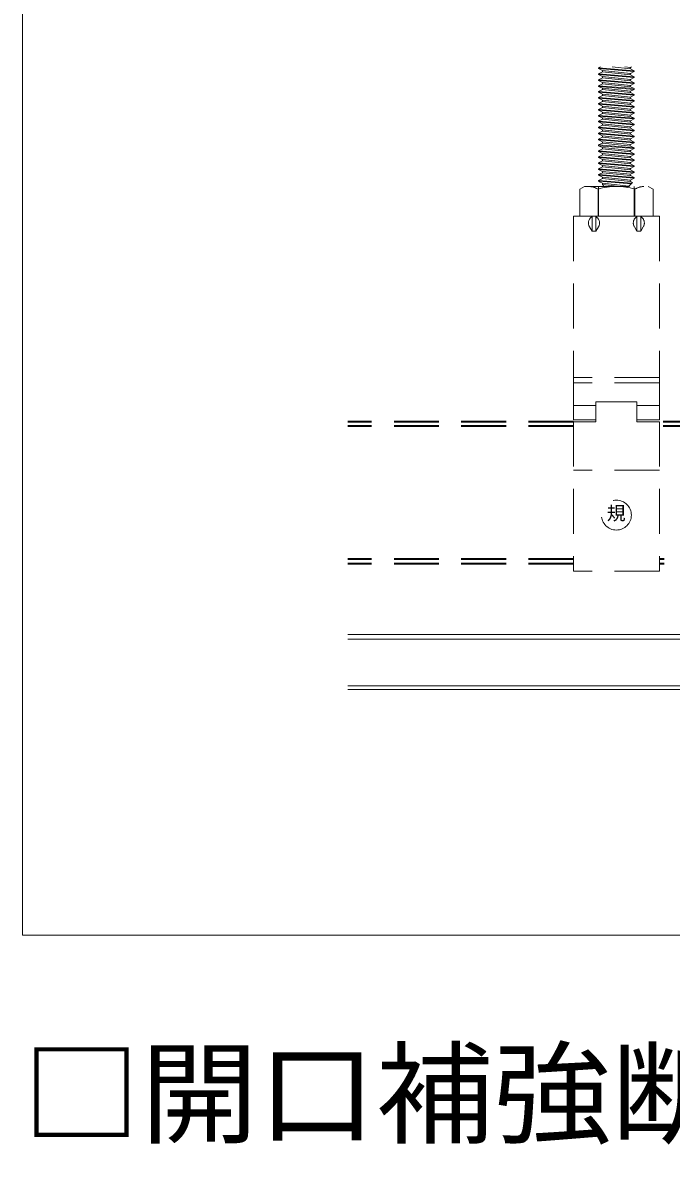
# Model space of a CAD drawing. Units: millimetres on the paper, with parts at other scales. Extents: x -195 to 195, y -140 to 138.
# Drawn here: x 2 to 19.36, y -60.64 to -30.32 of the extents above; entities that cross this region are included whole.
import ezdxf
from ezdxf.enums import TextEntityAlignment as Align

# ---------------------------------------------------------------- set-up
doc = ezdxf.new("R2010")
doc.units = ezdxf.units.MM
doc.linetypes.add('DASHED1', pattern=[1.8, 1.2, -0.6])
for name, color, linetype, lineweight in [('4-1_吊り材', 7, 'DASHED1', 18), ('4-2_メインジョイナー', 3, 'Continuous', 18), ('4-7_野縁受け', 6, 'DASHED1', 35), ('F-3_クロスジョイナー', 3, 'Continuous', 18)]:
    doc.layers.add(name, color=color, linetype=linetype, lineweight=lineweight)
doc.styles.add('ＭＳ ゴシック', font='')
doc.styles.get('ＭＳ ゴシック').set_extended_font_data('MS Gothic')

msp = doc.modelspace()

# ---------------------------------------------------------------- linework, layer by layer
at = {"layer": '4-1_吊り材'}
for p, q in [((17.409, -31.533), (17.457, -31.508)), ((17.409, -31.551), (17.409, -31.533)), ((17.409, -31.533), (18.362, -31.613)), ((18.26, -31.56), (17.774, -31.508)), ((18.108, -31.508), (18.26, -31.524)), ((18.291, -31.508), (18.26, -31.524)), ((17.409, -31.551), (17.511, -31.604)), ((18.362, -31.63), (17.409, -31.551)), ((17.409, -31.692), (17.511, -31.639)), ((17.409, -31.71), (17.409, -31.692)), ((17.409, -31.692), (18.362, -31.771)), ((17.409, -31.71), (17.511, -31.763)), ((18.362, -31.789), (17.409, -31.71)), ((17.409, -31.851), (17.511, -31.798)), ((17.511, -31.604), (18.26, -31.683)), ((18.26, -31.719), (17.511, -31.639)), ((17.511, -31.763), (18.26, -31.842)), ((17.511, -31.798), (18.26, -31.877)), ((18.362, -31.613), (18.26, -31.56)), ((18.362, -31.63), (18.26, -31.683)), ((18.362, -31.771), (18.26, -31.719)), ((18.362, -31.789), (18.26, -31.842)), ((18.362, -31.63), (18.362, -31.613)), ((18.362, -31.789), (18.362, -31.771)), ((17.409, -31.868), (17.409, -31.851)), ((17.409, -31.851), (18.362, -31.93)), ((17.409, -31.868), (17.511, -31.921)), ((17.409, -31.868), (18.362, -31.948)), ((17.409, -32.01), (17.511, -31.957)), ((17.409, -32.027), (17.409, -32.01)), ((17.409, -32.01), (18.362, -32.089)), ((17.409, -32.027), (17.511, -32.08)), ((18.362, -32.107), (17.409, -32.027)), ((17.409, -32.168), (17.511, -32.115)), ((18.26, -32.001), (17.511, -31.921)), ((17.511, -31.957), (18.26, -32.036)), ((17.511, -32.08), (18.26, -32.159)), ((18.26, -32.195), (17.511, -32.115)), ((18.362, -31.93), (18.26, -31.877)), ((18.362, -31.948), (18.26, -32.001)), ((18.362, -32.089), (18.26, -32.036)), ((18.362, -32.107), (18.26, -32.159)), ((18.362, -31.948), (18.362, -31.93)), ((18.362, -32.107), (18.362, -32.089)), ((17.409, -32.186), (17.409, -32.168)), ((17.409, -32.168), (18.362, -32.248)), ((17.409, -32.186), (17.511, -32.239)), ((18.362, -32.265), (17.409, -32.186)), ((17.409, -32.327), (17.511, -32.274)), ((17.409, -32.345), (17.409, -32.327)), ((17.409, -32.327), (18.362, -32.406)), ((17.409, -32.333), (17.409, -32.327)), ((17.409, -32.345), (17.511, -32.398)), ((18.362, -32.424), (17.409, -32.345)), ((17.409, -32.486), (17.511, -32.433)), ((17.511, -32.239), (18.26, -32.318)), ((18.26, -32.354), (17.511, -32.274)), ((17.511, -32.398), (18.26, -32.477)), ((17.511, -32.433), (18.26, -32.512)), ((18.362, -32.248), (18.26, -32.195)), ((18.362, -32.265), (18.26, -32.318)), ((18.362, -32.406), (18.26, -32.354)), ((18.362, -32.424), (18.26, -32.477)), ((18.362, -32.265), (18.362, -32.248)), ((18.362, -32.424), (18.362, -32.406)), ((17.409, -32.503), (17.409, -32.486)), ((17.409, -32.486), (18.362, -32.565)), ((17.409, -32.503), (17.511, -32.556)), ((17.409, -32.503), (18.362, -32.583)), ((17.409, -32.645), (17.511, -32.592)), ((17.409, -32.662), (17.409, -32.645)), ((17.409, -32.645), (18.362, -32.724)), ((17.409, -32.662), (17.511, -32.715)), ((18.362, -32.742), (17.409, -32.662)), ((18.26, -32.636), (17.511, -32.556)), ((17.511, -32.592), (18.26, -32.671)), ((17.511, -32.715), (18.26, -32.794)), ((18.362, -32.565), (18.26, -32.512)), ((18.362, -32.583), (18.26, -32.636)), ((18.362, -32.724), (18.26, -32.671)), ((18.362, -32.742), (18.26, -32.794)), ((18.362, -32.583), (18.362, -32.565)), ((18.362, -32.742), (18.362, -32.724)), ((17.409, -32.803), (17.511, -32.75)), ((17.409, -32.821), (17.409, -32.803)), ((17.409, -32.803), (18.362, -32.883)), ((17.409, -32.821), (17.511, -32.874)), ((18.362, -32.9), (17.409, -32.821)), ((17.409, -32.962), (17.511, -32.909)), ((17.409, -32.98), (17.409, -32.962)), ((17.409, -32.962), (18.362, -33.041)), ((17.409, -32.98), (17.511, -33.033)), ((18.362, -33.059), (17.409, -32.98)), ((18.26, -32.83), (17.511, -32.75)), ((17.511, -32.874), (18.26, -32.953)), ((18.26, -32.989), (17.511, -32.909)), ((17.511, -33.033), (18.26, -33.112)), ((18.362, -32.883), (18.26, -32.83)), ((18.362, -32.9), (18.26, -32.953)), ((18.362, -33.041), (18.26, -32.989)), ((18.362, -32.9), (18.362, -32.883)), ((18.362, -33.059), (18.362, -33.041)), ((17.409, -33.121), (17.511, -33.068)), ((17.409, -33.138), (17.409, -33.121)), ((17.409, -33.121), (18.362, -33.2)), ((17.409, -33.138), (17.511, -33.191)), ((18.362, -33.218), (17.409, -33.138)), ((17.409, -33.28), (17.511, -33.227)), ((17.409, -33.297), (17.409, -33.28)), ((17.409, -33.28), (18.362, -33.359)), ((17.409, -33.297), (17.511, -33.35)), ((17.409, -33.297), (18.362, -33.377)), ((18.26, -33.147), (17.511, -33.068)), ((17.511, -33.191), (18.26, -33.271)), ((17.511, -33.227), (18.26, -33.306)), ((18.26, -33.429), (17.511, -33.35)), ((18.362, -33.059), (18.26, -33.112)), ((18.362, -33.2), (18.26, -33.147)), ((18.362, -33.218), (18.26, -33.271)), ((18.362, -33.359), (18.26, -33.306)), ((18.362, -33.218), (18.362, -33.2)), ((17.409, -33.438), (17.511, -33.385)), ((17.409, -33.456), (17.409, -33.438)), ((17.409, -33.438), (18.362, -33.518)), ((17.409, -33.456), (17.511, -33.509)), ((18.362, -33.535), (17.409, -33.456)), ((17.409, -33.597), (17.511, -33.544)), ((17.409, -33.615), (17.409, -33.597)), ((17.409, -33.597), (18.362, -33.676)), ((17.409, -33.615), (17.511, -33.668)), ((18.362, -33.694), (17.409, -33.615)), ((17.511, -33.385), (18.26, -33.465)), ((17.511, -33.509), (18.26, -33.588)), ((18.26, -33.624), (17.511, -33.544)), ((18.362, -33.377), (18.26, -33.429)), ((18.362, -33.518), (18.26, -33.465)), ((18.362, -33.535), (18.26, -33.588)), ((18.362, -33.676), (18.26, -33.624)), ((18.362, -33.377), (18.362, -33.359)), ((18.362, -33.535), (18.362, -33.518)), ((17.409, -33.756), (17.511, -33.703)), ((17.409, -33.773), (17.409, -33.756)), ((17.409, -33.756), (18.362, -33.835)), ((17.409, -33.773), (17.511, -33.826)), ((18.362, -33.853), (17.409, -33.773)), ((17.409, -33.915), (17.511, -33.862)), ((17.409, -33.932), (17.409, -33.915)), ((17.409, -33.915), (18.362, -33.994)), ((17.409, -33.932), (17.511, -33.985)), ((18.362, -34.012), (17.409, -33.932)), ((17.511, -33.668), (18.26, -33.747)), ((18.26, -33.782), (17.511, -33.703)), ((17.511, -33.826), (18.26, -33.906)), ((18.26, -33.941), (17.511, -33.862)), ((18.362, -33.694), (18.26, -33.747)), ((18.362, -33.835), (18.26, -33.782)), ((18.362, -33.853), (18.26, -33.906)), ((18.362, -33.994), (18.26, -33.941)), ((18.362, -33.694), (18.362, -33.676)), ((18.362, -33.853), (18.362, -33.835)), ((17.409, -34.073), (17.511, -34.02)), ((17.409, -34.091), (17.409, -34.073)), ((17.409, -34.073), (18.362, -34.153)), ((17.409, -34.091), (17.511, -34.144)), ((17.409, -34.091), (18.362, -34.17)), ((17.409, -34.232), (17.511, -34.179)), ((17.409, -34.25), (17.409, -34.232)), ((17.409, -34.232), (18.362, -34.311)), ((17.409, -34.25), (17.511, -34.303)), ((18.362, -34.329), (17.409, -34.25)), ((17.511, -33.985), (18.26, -34.064)), ((17.511, -34.02), (18.26, -34.1)), ((18.26, -34.223), (17.511, -34.144)), ((17.511, -34.179), (18.26, -34.259)), ((18.362, -34.012), (18.26, -34.064)), ((18.362, -34.153), (18.26, -34.1)), ((18.362, -34.17), (18.26, -34.223)), ((18.362, -34.311), (18.26, -34.259)), ((18.362, -34.012), (18.362, -33.994)), ((18.362, -34.17), (18.362, -34.153)), ((17.409, -34.391), (17.511, -34.338)), ((17.409, -34.408), (17.409, -34.391)), ((17.409, -34.391), (18.362, -34.47)), ((17.409, -34.408), (17.511, -34.461)), ((18.362, -34.488), (17.409, -34.408)), ((17.409, -34.55), (17.511, -34.497)), ((18.294, -34.623), (17.409, -34.55)), ((17.409, -34.555), (17.409, -34.55)), ((17.409, -34.555), (17.435, -34.58)), ((17.511, -34.303), (18.26, -34.382)), ((18.26, -34.417), (17.511, -34.338)), ((17.511, -34.461), (18.26, -34.541)), ((17.511, -34.497), (18.26, -34.576)), ((18.362, -34.329), (18.26, -34.382)), ((18.362, -34.47), (18.26, -34.417)), ((18.362, -34.488), (18.26, -34.541)), ((18.362, -34.329), (18.362, -34.311)), ((18.362, -34.488), (18.362, -34.47)), ((17.036, -34.705), (16.904, -34.781)), ((16.904, -34.781), (16.904, -35.505)), ((17.036, -34.705), (18.736, -34.705)), ((17.395, -34.781), (17.395, -35.505)), ((17.41, -34.705), (17.41, -35.505)), ((18.277, -34.64), (17.423, -34.568)), ((17.435, -34.58), (17.511, -34.62)), ((17.51, -34.656), (17.511, -34.655)), ((17.51, -34.656), (17.559, -34.705)), ((17.511, -34.62), (18.222, -34.695)), ((17.979, -34.705), (17.511, -34.655)), ((17.559, -34.705), (18.212, -34.705)), ((18.313, -34.604), (18.212, -34.705)), ((18.313, -34.604), (18.26, -34.576)), ((18.362, -34.705), (18.362, -35.505)), ((18.376, -34.781), (18.376, -35.505)), ((18.736, -34.705), (18.867, -34.781)), ((18.867, -34.781), (18.867, -35.505)), ((19.036, -35.505), (16.736, -35.505)), ((16.736, -35.505), (16.736, -39.933)), ((16.904, -35.505), (18.867, -35.505)), ((17.196, -35.545), (17.236, -35.505)), ((17.236, -35.505), (17.236, -35.905)), ((17.375, -35.545), (17.336, -35.505)), ((17.336, -35.505), (17.336, -35.905)), ((18.396, -35.545), (18.436, -35.505)), ((18.436, -35.505), (18.436, -35.905)), ((18.575, -35.545), (18.536, -35.505)), ((18.536, -35.505), (18.536, -35.905)), ((19.036, -35.505), (19.036, -40.955)), ((17.166, -35.789), (17.236, -35.905)), ((17.336, -35.905), (17.236, -35.905)), ((17.405, -35.789), (17.336, -35.905)), ((18.366, -35.789), (18.436, -35.905)), ((18.536, -35.905), (18.436, -35.905)), ((18.605, -35.789), (18.536, -35.905)), ((19.036, -39.825), (16.736, -39.825)), ((16.736, -39.933), (16.736, -40.075)), ((19.036, -39.965), (16.736, -39.965)), ((19.036, -39.933), (19.036, -40.955)), ((16.736, -40.075), (16.736, -40.955)), ((19.036, -40.075), (19.036, -40.955)), ((17.336, -40.573), (16.736, -40.573)), ((18.436, -40.473), (17.336, -40.473)), ((17.336, -40.573), (17.336, -40.473)), ((17.336, -40.573), (17.336, -41.005)), ((18.436, -40.573), (18.436, -40.473)), ((17.336, -40.955), (16.736, -40.955)), ((16.736, -41.005), (16.736, -45.005)), ((17.336, -41.005), (16.736, -41.005)), ((19.036, -40.955), (18.436, -40.955)), ((19.036, -41.005), (19.036, -45.005)), ((19.036, -41.005), (19.036, -45.005)), ((19.036, -41.005), (19.036, -45.005)), ((19.036, -42.305), (16.736, -42.305)), ((19.036, -45.005), (16.736, -45.005))]:
    msp.add_line(p, q, dxfattribs=at)
for points in [[(19.036, -40.573), (18.436, -40.573), (18.436, -40.955)], [(19.036, -41.005), (18.436, -41.005), (18.436, -40.955)]]:
    msp.add_lwpolyline(points, dxfattribs=at)
msp.add_circle((17.886, -43.505), 0.4, dxfattribs=at)
for centre, radius, start, end in [((18.301, -31.542), 0.0441, 156.3783, 203.6217), ((17.471, -31.622), 0.0441, 336.3783, 23.6217), ((17.471, -31.78), 0.0441, 336.3783, 23.6217), ((18.301, -31.701), 0.0441, 156.3783, 203.6217), ((17.471, -31.939), 0.0441, 336.3783, 23.6217), ((17.471, -32.098), 0.0441, 336.3783, 23.6217), ((18.301, -31.86), 0.0441, 156.3783, 203.6217), ((18.301, -32.018), 0.0441, 156.3783, 203.6217), ((17.471, -32.257), 0.0441, 336.3783, 23.6217), ((17.471, -32.415), 0.0441, 336.3783, 23.6217), ((18.301, -32.177), 0.0441, 156.3783, 203.6217), ((18.301, -32.336), 0.0441, 156.3783, 203.6217), ((17.471, -32.574), 0.0441, 336.3783, 23.6217), ((17.471, -32.733), 0.0441, 336.3783, 23.6217), ((18.301, -32.495), 0.0441, 156.3783, 203.6217), ((18.301, -32.653), 0.0441, 156.3783, 203.6217), ((17.471, -32.892), 0.0441, 336.3783, 23.6217), ((17.471, -33.05), 0.0441, 336.3783, 23.6217), ((18.301, -32.812), 0.0441, 156.3783, 203.6217), ((18.301, -32.971), 0.0441, 156.3783, 203.6217), ((17.471, -33.209), 0.0441, 336.3783, 23.6217), ((17.471, -33.368), 0.0441, 336.3783, 23.6217), ((18.301, -33.13), 0.0441, 156.3783, 203.6217), ((18.301, -33.288), 0.0441, 156.3783, 203.6217), ((17.471, -33.527), 0.0441, 336.3783, 23.6217), ((18.301, -33.447), 0.0441, 156.3783, 203.6217), ((18.301, -33.606), 0.0441, 156.3783, 203.6217), ((17.471, -33.685), 0.0441, 336.3783, 23.6217), ((17.471, -33.844), 0.0441, 336.3783, 23.6217), ((18.301, -33.765), 0.0441, 156.3783, 203.6217), ((18.301, -33.923), 0.0441, 156.3783, 203.6217), ((17.471, -34.003), 0.0441, 336.3783, 23.6217), ((17.471, -34.162), 0.0441, 336.3783, 23.6217), ((18.301, -34.082), 0.0441, 156.3783, 203.6217), ((18.301, -34.241), 0.0441, 156.3783, 203.6217), ((17.471, -34.32), 0.0441, 336.3783, 23.6217), ((17.471, -34.479), 0.0441, 336.3783, 23.6217), ((18.301, -34.4), 0.0441, 156.3783, 203.6217), ((18.301, -34.558), 0.0441, 156.3783, 203.6217), ((17.121, -35.231), 0.526, 58.6894, 86.9264), ((17.886, -36.329), 1.624, 72.412, 107.588), ((17.471, -34.638), 0.0441, 336.3783, 23.6217), ((18.65, -35.231), 0.526, 93.0736, 121.3106), ((17.337, -35.686), 0.2, 135, 210.9638), ((17.234, -35.686), 0.2, 329.0362, 45), ((18.537, -35.686), 0.2, 135, 210.9638), ((18.434, -35.686), 0.2, 329.0362, 45)]:
    msp.add_arc(centre, radius, start, end, dxfattribs=at)
at = {"layer": '4-2_メインジョイナー'}
for p, q in [((30.033, -46.705), (10.7, -46.705)), ((30.033, -46.825), (10.7, -46.825)), ((31.933, -48.075), (10.7, -48.075)), ((31.933, -48.175), (10.7, -48.175))]:
    msp.add_line(p, q, dxfattribs=at)
at = {"layer": '4-7_野縁受け'}
for p, q in [((16.736, -41.005), (10.7, -41.005)), ((16.736, -41.125), (10.7, -41.125)), ((27.54, -41.005), (19.036, -41.005)), ((27.54, -41.125), (19.036, -41.125)), ((16.736, -44.685), (10.7, -44.685)), ((16.736, -44.805), (10.7, -44.805)), ((28.165, -44.685), (19.036, -44.685)), ((28.165, -44.805), (19.036, -44.805))]:
    msp.add_line(p, q, dxfattribs=at)
at = {"layer": 'F-3_クロスジョイナー'}
for p, q in [((2, 0), (2, -54.75)), ((2, -54.75), (191, -54.75))]:
    msp.add_line(p, q, dxfattribs=at)

# ---------------------------------------------------------------- texts
at = {"layer": '4-1_吊り材', "style": 'ＭＳ ゴシック'}
msp.add_text('規', height=0.367, dxfattribs=at).set_placement((17.631, -43.748), align=Align.BOTTOM_LEFT)
at = {"layer": 'F-3_クロスジョイナー', "color": 7, "style": 'ＭＳ ゴシック', "width": 1.05}
msp.add_text('□開口補強断面詳細図（SQ天井工法）', height=2.199, dxfattribs=at).set_placement((2, -60.75), align=Align.BOTTOM_LEFT)

doc.saveas('drawing.dxf')
